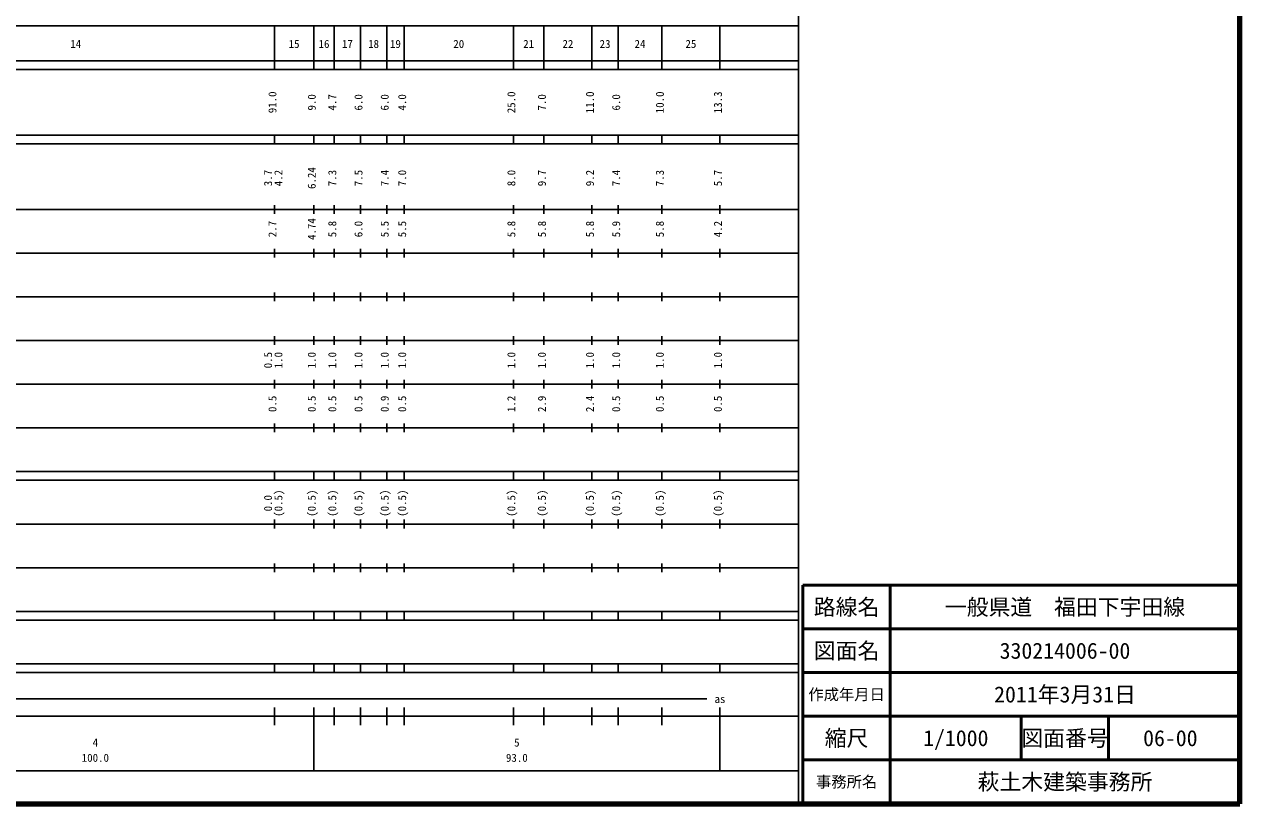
# Model space of a CAD drawing. Units: millimetres on the paper, enlarged 1000 times. Extents: x 40000 to 680000, y 20000 to 380000.
# Drawn here: x 401728 to 680000, y 20000 to 198357 of the extents above; entities that cross this region are included whole.
import ezdxf
from ezdxf.enums import TextEntityAlignment as Align

# ---------------------------------------------------------------- set-up
doc = ezdxf.new("R2010")
doc.units = ezdxf.units.MM
doc.header["$LTSCALE"] = 1000
for name, color, linetype, lineweight in [('M-TTL', 2, 'Continuous', 140), ('M-TTL-BAND', 7, 'Continuous', 25), ('M-TTL-FRAM', 2, 'Continuous', 50), ('M-TTL-LINE', 7, 'Continuous', 50)]:
    doc.layers.add(name, color=color, linetype=linetype, lineweight=lineweight)
doc.layers.add('M-TTL-TXT', color=7, linetype='Continuous')
doc.styles.add('ＭＳ ゴシック', font='')
doc.styles.get('ＭＳ ゴシック').set_extended_font_data('MS Gothic')

msp = doc.modelspace()

# ---------------------------------------------------------------- linework, layer by layer
at = {"layer": 'M-TTL'}
for p, q in [((680000, 20000), (680000, 380000)), ((40000, 20000), (680000, 20000))]:
    msp.add_line(p, q, dxfattribs=at)
at = {"layer": 'M-TTL-BAND'}
for p, q in [((579000, 20000), (579000, 370000)), ((68000, 198000), (579000, 198000)), ((459000, 188000), (459000, 198000)), ((468000, 188000), (468000, 198000)), ((472700, 188000), (472700, 198000)), ((478700, 188000), (478700, 198000)), ((484700, 188000), (484700, 198000)), ((488700, 188000), (488700, 198000)), ((513700, 188000), (513700, 198000)), ((520700, 188000), (520700, 198000)), ((531700, 188000), (531700, 198000)), ((537700, 188000), (537700, 198000)), ((547700, 188000), (547700, 198000)), ((561000, 188000), (561000, 198000)), ((40000, 190000), (579000, 190000)), ((40000, 188000), (579000, 188000)), ((40000, 173000), (579000, 173000)), ((459000, 171000), (459000, 173000)), ((468000, 171000), (468000, 173000)), ((472700, 171000), (472700, 173000)), ((478700, 171000), (478700, 173000)), ((484700, 171000), (484700, 173000)), ((488700, 171000), (488700, 173000)), ((513700, 171000), (513700, 173000)), ((520700, 171000), (520700, 173000)), ((531700, 171000), (531700, 173000)), ((537700, 171000), (537700, 173000)), ((547700, 171000), (547700, 173000)), ((561000, 171000), (561000, 173000)), ((40000, 171000), (579000, 171000)), ((40000, 156000), (579000, 156000)), ((459000, 155000), (459000, 157000)), ((468000, 155000), (468000, 157000)), ((472700, 155000), (472700, 157000)), ((478700, 155000), (478700, 157000)), ((484700, 155000), (484700, 157000)), ((488700, 155000), (488700, 157000)), ((513700, 155000), (513700, 157000)), ((520700, 155000), (520700, 157000)), ((531700, 155000), (531700, 157000)), ((537700, 155000), (537700, 157000)), ((547700, 155000), (547700, 157000)), ((561000, 155000), (561000, 157000)), ((46000, 146000), (579000, 146000)), ((459000, 145000), (459000, 147000)), ((468000, 145000), (468000, 147000)), ((472700, 145000), (472700, 147000)), ((478700, 145000), (478700, 147000)), ((484700, 145000), (484700, 147000)), ((488700, 145000), (488700, 147000)), ((513700, 145000), (513700, 147000)), ((520700, 145000), (520700, 147000)), ((531700, 145000), (531700, 147000)), ((537700, 145000), (537700, 147000)), ((547700, 145000), (547700, 147000)), ((561000, 145000), (561000, 147000)), ((459000, 135000), (459000, 137000)), ((468000, 135000), (468000, 137000)), ((472700, 135000), (472700, 137000)), ((478700, 135000), (478700, 137000)), ((484700, 135000), (484700, 137000)), ((488700, 135000), (488700, 137000)), ((513700, 135000), (513700, 137000)), ((520700, 135000), (520700, 137000)), ((531700, 135000), (531700, 137000)), ((537700, 135000), (537700, 137000)), ((547700, 135000), (547700, 137000)), ((561000, 135000), (561000, 137000)), ((52000, 136000), (579000, 136000)), ((46000, 126000), (579000, 126000)), ((459000, 125000), (459000, 127000)), ((468000, 125000), (468000, 127000)), ((472700, 125000), (472700, 127000)), ((478700, 125000), (478700, 127000)), ((484700, 125000), (484700, 127000)), ((488700, 125000), (488700, 127000)), ((513700, 125000), (513700, 127000)), ((520700, 125000), (520700, 127000)), ((531700, 125000), (531700, 127000)), ((537700, 125000), (537700, 127000)), ((547700, 125000), (547700, 127000)), ((561000, 125000), (561000, 127000)), ((459000, 115000), (459000, 117000)), ((468000, 115000), (468000, 117000)), ((472700, 115000), (472700, 117000)), ((478700, 115000), (478700, 117000)), ((484700, 115000), (484700, 117000)), ((488700, 115000), (488700, 117000)), ((513700, 115000), (513700, 117000)), ((520700, 115000), (520700, 117000)), ((531700, 115000), (531700, 117000)), ((537700, 115000), (537700, 117000)), ((547700, 115000), (547700, 117000)), ((561000, 115000), (561000, 117000)), ((52000, 116000), (579000, 116000)), ((46000, 106000), (579000, 106000)), ((459000, 105000), (459000, 107000)), ((468000, 105000), (468000, 107000)), ((472700, 105000), (472700, 107000)), ((478700, 105000), (478700, 107000)), ((484700, 105000), (484700, 107000)), ((488700, 105000), (488700, 107000)), ((513700, 105000), (513700, 107000)), ((520700, 105000), (520700, 107000)), ((531700, 105000), (531700, 107000)), ((537700, 105000), (537700, 107000)), ((547700, 105000), (547700, 107000)), ((561000, 105000), (561000, 107000)), ((40000, 96000), (579000, 96000)), ((459000, 94000), (459000, 96000)), ((468000, 94000), (468000, 96000)), ((472700, 94000), (472700, 96000)), ((478700, 94000), (478700, 96000)), ((484700, 94000), (484700, 96000)), ((488700, 94000), (488700, 96000)), ((513700, 94000), (513700, 96000)), ((520700, 94000), (520700, 96000)), ((531700, 94000), (531700, 96000)), ((537700, 94000), (537700, 96000)), ((547700, 94000), (547700, 96000)), ((561000, 94000), (561000, 96000)), ((40000, 94000), (579000, 94000)), ((49000, 84000), (579000, 84000)), ((459000, 83000), (459000, 85000)), ((468000, 83000), (468000, 85000)), ((472700, 83000), (472700, 85000)), ((478700, 83000), (478700, 85000)), ((484700, 83000), (484700, 85000)), ((488700, 83000), (488700, 85000)), ((513700, 83000), (513700, 85000)), ((520700, 83000), (520700, 85000)), ((531700, 83000), (531700, 85000)), ((537700, 83000), (537700, 85000)), ((547700, 83000), (547700, 85000)), ((561000, 83000), (561000, 85000)), ((40000, 74000), (579000, 74000)), ((459000, 73000), (459000, 75000)), ((468000, 73000), (468000, 75000)), ((472700, 73000), (472700, 75000)), ((478700, 73000), (478700, 75000)), ((484700, 73000), (484700, 75000)), ((488700, 73000), (488700, 75000)), ((513700, 73000), (513700, 75000)), ((520700, 73000), (520700, 75000)), ((531700, 73000), (531700, 75000)), ((537700, 73000), (537700, 75000)), ((547700, 73000), (547700, 75000)), ((561000, 73000), (561000, 75000)), ((40000, 64000), (579000, 64000)), ((40000, 62000), (579000, 62000)), ((459000, 62000), (459000, 64000)), ((468000, 62000), (468000, 64000)), ((472700, 62000), (472700, 64000)), ((478700, 62000), (478700, 64000)), ((484700, 62000), (484700, 64000)), ((488700, 62000), (488700, 64000)), ((513700, 62000), (513700, 64000)), ((520700, 62000), (520700, 64000)), ((531700, 62000), (531700, 64000)), ((537700, 62000), (537700, 64000)), ((547700, 62000), (547700, 64000)), ((561000, 62000), (561000, 64000)), ((40000, 52000), (579000, 52000)), ((459000, 50000), (459000, 52000)), ((468000, 50000), (468000, 52000)), ((472700, 50000), (472700, 52000)), ((478700, 50000), (478700, 52000)), ((484700, 50000), (484700, 52000)), ((488700, 50000), (488700, 52000)), ((513700, 50000), (513700, 52000)), ((520700, 50000), (520700, 52000)), ((531700, 50000), (531700, 52000)), ((537700, 50000), (537700, 52000)), ((547700, 50000), (547700, 52000)), ((561000, 50000), (561000, 52000)), ((40000, 50000), (579000, 50000)), ((71000, 44000), (558000, 44000)), ((459000, 38000), (459000, 42000)), ((468000, 27500), (468000, 42000)), ((472700, 38000), (472700, 42000)), ((478700, 38000), (478700, 42000)), ((484700, 38000), (484700, 42000)), ((488700, 38000), (488700, 42000)), ((513700, 38000), (513700, 42000)), ((520700, 38000), (520700, 42000)), ((531700, 38000), (531700, 42000)), ((537700, 38000), (537700, 42000)), ((547700, 38000), (547700, 42000)), ((561000, 27500), (561000, 42000)), ((40000, 40000), (579000, 40000)), ((68000, 27500), (579000, 27500))]:
    msp.add_line(p, q, dxfattribs=at)
at = {"layer": 'M-TTL-FRAM'}
for p, q in [((680000, 70000), (580000, 70000)), ((580000, 70000), (580000, 20000))]:
    msp.add_line(p, q, dxfattribs=at)
at = {"layer": 'M-TTL-LINE'}
for p, q in [((600000, 70000), (600000, 20000)), ((680000, 60000), (580000, 60000)), ((680000, 50000), (580000, 50000)), ((680000, 40000), (580000, 40000)), ((630000, 40000), (630000, 30000)), ((650000, 40000), (650000, 30000)), ((680000, 30000), (580000, 30000))]:
    msp.add_line(p, q, dxfattribs=at)

# ---------------------------------------------------------------- texts
at = {"layer": 'M-TTL-BAND', "style": 'ＭＳ ゴシック'}
for s, p in [('14', (413500, 192405)), ('15', (463500, 192405)), ('16', (470350, 192405)), ('17', (475700, 192405)), ('18', (481700, 192405)), ('19', (486700, 192405)), ('20', (501200, 192405)), ('21', (517200, 192405)), ('22', (526200, 192405)), ('23', (534700, 192405)), ('24', (542700, 192405)), ('25', (554350, 192405)), ('as', (561000, 42500)), ('4', (418000, 32523)), ('5', (514500, 32523)), ('100.0', (418000, 29033)), ('93.0', (514500, 29033))]:
    msp.add_text(s, height=1833, dxfattribs=at).set_placement(p, align=Align.BOTTOM_CENTER)
for s, p in [('91.0', (460000, 180500)), ('9.0', (469000, 180500)), ('4.7', (473700, 180500)), ('6.0', (479700, 180500)), ('6.0', (485700, 180500)), ('4.0', (489700, 180500)), ('25.0', (514700, 180500)), ('7.0', (521700, 180500)), ('11.0', (532700, 180500)), ('6.0', (538700, 180500)), ('10.0', (548700, 180500)), ('13.3', (562000, 180500)), ('3.7', (459000, 163174)), ('4.2', (461370, 163174)), ('6.24', (469000, 163174)), ('7.3', (473700, 163174)), ('7.5', (479700, 163174)), ('7.4', (485700, 163174)), ('7.0', (489700, 163174)), ('8.0', (514700, 163174)), ('9.7', (521700, 163174)), ('9.2', (532700, 163174)), ('7.4', (538700, 163174)), ('7.3', (548700, 163174)), ('5.7', (562000, 163174)), ('2.7', (460000, 151500)), ('4.74', (469000, 151500)), ('5.8', (473700, 151500)), ('6.0', (479700, 151500)), ('5.5', (485700, 151500)), ('5.5', (489700, 151500)), ('5.8', (514700, 151500)), ('5.8', (521700, 151500)), ('5.8', (532700, 151500)), ('5.9', (538700, 151500)), ('5.8', (548700, 151500)), ('4.2', (562000, 151500)), ('0.5', (459000, 121500)), ('1.0', (461370, 121500)), ('1.0', (469000, 121500)), ('1.0', (473700, 121500)), ('1.0', (479700, 121500)), ('1.0', (485700, 121500)), ('1.0', (489700, 121500)), ('1.0', (514700, 121500)), ('1.0', (521700, 121500)), ('1.0', (532700, 121500)), ('1.0', (538700, 121500)), ('1.0', (548700, 121500)), ('1.0', (562000, 121500)), ('0.5', (460000, 111500)), ('0.5', (469000, 111500)), ('0.5', (473700, 111500)), ('0.5', (479700, 111500)), ('0.9', (485700, 111500)), ('0.5', (489700, 111500)), ('1.2', (514700, 111500)), ('2.9', (521700, 111500)), ('2.4', (532700, 111500)), ('0.5', (538700, 111500)), ('0.5', (548700, 111500)), ('0.5', (562000, 111500)), ('0.0', (458986, 88764)), ('(0.5)', (461370, 88764)), ('(0.5)', (469000, 88764)), ('(0.5)', (473700, 88764)), ('(0.5)', (479700, 88764)), ('(0.5)', (485700, 88764)), ('(0.5)', (489700, 88764)), ('(0.5)', (514700, 88764)), ('(0.5)', (521700, 88764)), ('(0.5)', (532700, 88764)), ('(0.5)', (538700, 88764)), ('(0.5)', (548700, 88764)), ('(0.5)', (562000, 88764))]:
    msp.add_text(s, height=1833, rotation=90, dxfattribs=at).set_placement(p, align=Align.BOTTOM_CENTER)
at = {"layer": 'M-TTL-TXT', "style": 'ＭＳ ゴシック'}
for s, height, p in [('路線名', 3666, (590000, 65000)), ('路線名', 3666, (590000, 65000)), ('一般県道\u3000福田下宇田線', 3666, (640000, 65000)), ('図面名', 3666, (590000, 55000)), ('図面名', 3666, (590000, 55000)), ('330214006-00', 3666, (640000, 55000)), ('2011年3月31日', 3666, (640000, 45000)), ('作成年月日', 2566, (590000, 45000)), ('作成年月日', 2566, (590000, 45000)), ('縮尺', 3666, (590000, 35000)), ('縮尺', 3666, (590000, 35000)), ('1/1000', 3666, (615000, 35000)), ('図面番号', 3666, (640000, 35000)), ('図面番号', 3666, (640000, 35000)), ('06-00', 3666, (664125, 35000)), ('事務所名', 2566, (590000, 25000)), ('事務所名', 2566, (590000, 25000)), ('萩土木建築事務所', 3666, (640000, 25000))]:
    msp.add_text(s, height=height, dxfattribs=at).set_placement(p, align=Align.MIDDLE_CENTER)

doc.saveas('drawing.dxf')
